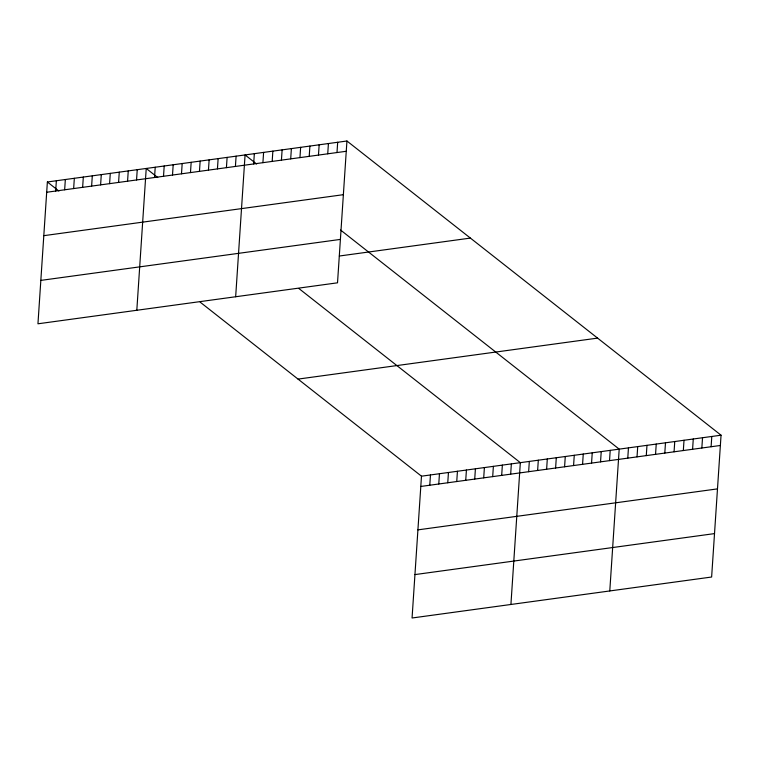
<?xml version="1.0" encoding="UTF-8"?>
<svg xmlns="http://www.w3.org/2000/svg" width="759" height="759" viewBox="0 0 759 759"><rect width="100%" height="100%" fill="white"/><g stroke="black" fill="none" stroke-linecap="round" stroke-linejoin="round"><path stroke-width="1.14" d="M47.371 181.98L37.95 323.799L337.518 282.813L346.939 141.003L47.371 181.98L58.889 191.04M55.673 191.031L56.356 180.756M64.657 189.797L65.34 179.522M73.651 188.564L74.335 178.299M82.636 187.34L83.319 177.065M91.621 186.107L92.304 175.832M100.605 184.883L101.289 174.608M109.6 183.65L110.283 173.375M118.584 182.426L119.267 172.151M127.569 181.192L128.252 170.917M136.554 179.959L137.237 169.693M136.81 310.279L146.231 168.46L157.749 177.521M154.532 177.502L155.215 167.227M163.517 176.278L164.2 166.003M172.502 175.044L173.185 164.769M181.496 173.811L182.179 163.546M190.481 172.587L191.164 162.312M199.465 171.354L200.148 161.079M208.45 170.13L209.133 159.855M217.444 168.896L218.127 158.622M226.429 167.663L227.112 157.398M235.413 166.439L236.096 156.164M235.66 296.75L245.081 154.931L256.608 164.001M253.658 163.944L254.341 153.669M262.918 162.673L263.601 152.398M272.177 161.411L272.861 151.136M281.437 160.14L282.12 149.865M290.697 158.878L291.38 148.603M299.957 157.606L300.64 147.331M309.217 156.345L309.9 146.07M318.476 155.073L319.159 144.798M327.736 153.811L328.419 143.536M336.996 152.54L337.679 142.265M200.177 302.148L421.482 476.187L412.061 617.997L711.629 577.02L721.05 435.201L346.939 141.003M429.784 485.229L430.467 474.954M438.778 483.995L439.461 473.72M447.763 482.771L448.446 472.496M456.747 481.538L457.43 471.263M465.732 480.305L466.415 470.039M474.726 479.081L475.409 468.806M483.711 477.847L484.394 467.572M492.695 476.624L493.378 466.349M501.68 475.39L502.363 465.115M510.674 474.157L511.357 463.891M510.921 604.477L520.342 462.658L299.037 288.629M528.644 471.7L529.327 461.425M537.628 470.476L538.311 460.201M546.622 469.242L547.305 458.967M555.607 468.018L556.29 457.743M564.592 466.785L565.275 456.51M573.576 465.552L574.259 455.286M582.57 464.328L583.254 454.053M591.555 463.094L592.238 452.819M600.54 461.87L601.223 451.596M609.524 460.637L610.208 450.362M609.781 590.948L619.202 449.138L340.554 230.015M627.778 458.142L628.452 447.867M637.029 456.871L637.712 446.605M646.288 455.609L646.972 445.334M655.548 454.337L656.231 444.072M664.808 453.076L665.491 442.801M674.068 451.804L674.751 441.529M683.328 450.542L684.011 440.267M692.587 449.271L693.271 438.996M701.847 448.009L702.53 437.734M711.107 446.738L711.79 436.463M46.688 192.255L346.256 151.278M43.804 235.669L343.372 194.683M40.834 280.394L340.402 239.408M339.33 256.02L470.39 238.089M298.021 379.102L597.589 338.116M421.482 476.187L721.05 435.201M420.799 486.453L720.367 445.476M417.915 529.867L717.483 488.881M414.945 574.591L714.513 533.605"/></g></svg>
